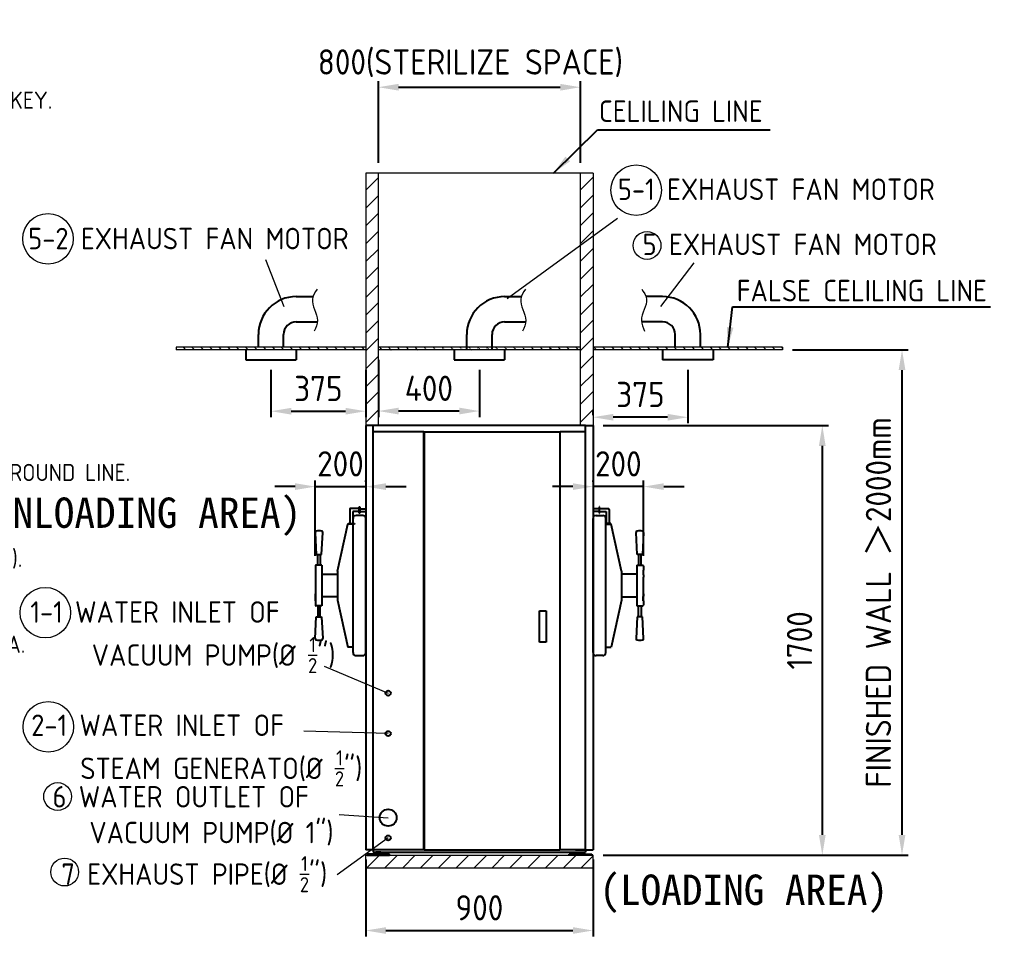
# Model space of a CAD drawing. Header units: millimetres. Extents: x -630700 to -195787, y -10816 to 7141.
# Drawn here: x -204574 to -200730, y -8526 to -4895 of the extents above; entities that cross this region are included whole.
import ezdxf

# ---------------------------------------------------------------- set-up
doc = ezdxf.new("R2010")
doc.units = ezdxf.units.MM
doc.header["$MEASUREMENT"] = 0
doc.linetypes.add('HIDDEN', pattern=[9.525, 6.35, -3.175])
doc.layers.get('0').update_dxf_attribs({"lineweight": 25})
for name, color, linetype, lineweight in [('D', 3, 'Continuous', 13), ('H', 2, 'HIDDEN', 15), ('S', 4, 'Continuous', 15)]:
    doc.layers.add(name, color=color, linetype=linetype, lineweight=lineweight)
doc.styles.get("Standard").update_dxf_attribs({"font": 'KAIU.TTF'})
doc.styles.add('STU25', font='isocp2.shx')
doc.dimstyles.new('STU25', dxfattribs={"dimscale": 40, "dimtxt": 2.5, "dimasz": 2, "dimexe": 0.6, "dimexo": 1, "dimgap": 1, "dimtad": 1, "dimdsep": 46, "dimtxsty": 'STU25', "dimcen": 2, "dimazin": 2, "dimtfac": 1, "dimtmove": 0, "dimatfit": 3, "dimfxl": 0, "dimtolj": 1, "dimtzin": 0, "dimarcsym": 0})
doc.dimstyles.new('STU25$7', dxfattribs={"dimscale": 40, "dimtxt": 2.5, "dimasz": 2, "dimexe": 1.25, "dimexo": 0.625, "dimgap": 1, "dimtad": 0, "dimdec": 4, "dimdsep": 46, "dimtxsty": 'STU25', "dimcen": 2.5, "dimazin": 2, "dimtfac": 1, "dimtdec": 4, "dimtmove": 0, "dimatfit": 3, "dimfxl": 0, "dimtolj": 1, "dimtzin": 0, "dimarcsym": 0})
pattern_1 = [(135, (14938.238, 84.519), (-17.6776695, -17.6776695), [])]
pattern_2 = [(45, (14938.24, 84.52), (-35.355339, 35.355339), [])]

# ---------------------------------------------------------------- blocks, each defined once
blk = doc.blocks.new('*D7')
at = {"layer": 'D', "color": 0, "lineweight": -2}
for p, q in [((-201513.4, -6203.6), (-201056.4, -6203.6)), ((-201080.4, -8123.6), (-201080.4, -6283.6)), ((-202263.4, -8203.6), (-201056.4, -8203.6))]:
    blk.add_line(p, q, dxfattribs=at)
at = {"layer": 'D', "color": 0}
for points in [[(-201067, -6283.6), (-201093.7, -6283.6), (-201080.4, -6203.6)], [(-201093.7, -8123.6), (-201067, -8123.6), (-201080.4, -8203.6)]]:
    blk.add_solid(points, dxfattribs=at)
at = {"layer": 'Defpoints', "color": 0}
for p in [(-201553.4, -6203.6), (-201080.4, -6203.6), (-202303.4, -8203.6)]:
    blk.add_point(p, dxfattribs=at)
at = {"layer": 'D', "color": 0, "insert": (-201172.9, -7203.6), "char_height": 100, "attachment_point": 5, "rotation": 90, "style": 'STU25'}
blk.add_mtext('\\A1;FINISHED WALL {\\f新細明體|b0|i0|c136|p16;＞}2000mm', dxfattribs=at)
blk = doc.blocks.new('*D8')
at = {"layer": 'D', "color": 0, "linetype": 'Continuous', "lineweight": -2}
for p, q in [((-203578.4, -6282.7), (-203578.4, -6470.5)), ((-203203.4, -6282.7), (-203203.4, -6470.5)), ((-203498.4, -6446.5), (-203283.4, -6446.5))]:
    blk.add_line(p, q, dxfattribs=at)
at = {"layer": 'D', "color": 0}
for points in [[(-203498.4, -6433.2), (-203498.4, -6459.8), (-203578.4, -6446.5)], [(-203283.4, -6459.8), (-203283.4, -6433.2), (-203203.4, -6446.5)]]:
    blk.add_solid(points, dxfattribs=at)
at = {"layer": 'Defpoints', "color": 0}
for p in [(-203578.4, -6242.7), (-203203.4, -6242.7), (-203203.4, -6446.5)]:
    blk.add_point(p, dxfattribs=at)
at = {"layer": 'D', "color": 0, "insert": (-203390.9, -6356.5), "char_height": 100, "attachment_point": 5, "style": 'STU25'}
blk.add_mtext('\\A1;375', dxfattribs=at)
blk = doc.blocks.new('*D9')
at = {"layer": 'D', "color": 0, "linetype": 'Continuous', "lineweight": -2}
for p, q in [((-201928.4, -6282.7), (-201928.4, -6494.3)), ((-202303.4, -6462.6), (-202303.4, -6446.3)), ((-202008.4, -6470.3), (-202223.4, -6470.3))]:
    blk.add_line(p, q, dxfattribs=at)
at = {"layer": 'D', "color": 0}
for points in [[(-202223.4, -6457), (-202223.4, -6483.7), (-202303.4, -6470.3)], [(-202008.4, -6483.7), (-202008.4, -6457), (-201928.4, -6470.3)]]:
    blk.add_solid(points, dxfattribs=at)
at = {"layer": 'Defpoints', "color": 0}
for p in [(-201928.4, -6242.7), (-202303.4, -6470.3), (-202303.4, -6502.6)]:
    blk.add_point(p, dxfattribs=at)
at = {"layer": 'D', "color": 0, "insert": (-202115.9, -6380.3), "char_height": 100, "attachment_point": 5, "style": 'STU25'}
blk.add_mtext('\\A1;375', dxfattribs=at)
blk = doc.blocks.new('*D12')
at = {"layer": 'D', "color": 0, "lineweight": -2}
for p, q in [((-203203.4, -8220.6), (-203203.4, -8526.2)), ((-202303.4, -8220.6), (-202303.4, -8526.2)), ((-203123.4, -8502.2), (-202383.4, -8502.2))]:
    blk.add_line(p, q, dxfattribs=at)
at = {"layer": 'D', "color": 0}
for points in [[(-203123.4, -8488.9), (-203123.4, -8515.5), (-203203.4, -8502.2)], [(-202383.4, -8515.5), (-202383.4, -8488.9), (-202303.4, -8502.2)]]:
    blk.add_solid(points, dxfattribs=at)
at = {"layer": 'Defpoints', "color": 0}
for p in [(-203203.4, -8180.6), (-202303.4, -8180.6), (-202303.4, -8502.2)]:
    blk.add_point(p, dxfattribs=at)
at = {"layer": 'D', "color": 0, "insert": (-202753.4, -8412.2), "char_height": 100, "attachment_point": 5, "style": 'STU25'}
blk.add_mtext('\\A1;900', dxfattribs=at)
blk = doc.blocks.new('*D16')
at = {"layer": 'D', "color": 0, "lineweight": -2}
for p, q in [((-203153.4, -6243.6), (-203153.4, -6469.8)), ((-202753.4, -6282.7), (-202753.4, -6469.8)), ((-202833.4, -6445.8), (-203073.4, -6445.8))]:
    blk.add_line(p, q, dxfattribs=at)
at = {"layer": 'D', "color": 0}
for points in [[(-203073.4, -6432.4), (-203073.4, -6459.1), (-203153.4, -6445.8)], [(-202833.4, -6459.1), (-202833.4, -6432.4), (-202753.4, -6445.8)]]:
    blk.add_solid(points, dxfattribs=at)
at = {"layer": 'Defpoints', "color": 0}
for p in [(-203153.4, -6203.6), (-202753.4, -6242.7), (-203153.4, -6445.8)]:
    blk.add_point(p, dxfattribs=at)
at = {"layer": 'D', "color": 0, "insert": (-202953.4, -6355.8), "char_height": 100, "attachment_point": 5, "style": 'STU25'}
blk.add_mtext('\\A1;400', dxfattribs=at)
blk = doc.blocks.new('*D18')
at = {"layer": 'D', "color": 0, "lineweight": -2}
for p, q in [((-202263.4, -6503.6), (-201371.9, -6503.6)), ((-201395.9, -6583.6), (-201395.9, -8123.6)), ((-202263.4, -8203.6), (-201371.9, -8203.6))]:
    blk.add_line(p, q, dxfattribs=at)
at = {"layer": 'D', "color": 0}
for points in [[(-201382.6, -6583.6), (-201409.3, -6583.6), (-201395.9, -6503.6)], [(-201409.3, -8123.6), (-201382.6, -8123.6), (-201395.9, -8203.6)]]:
    blk.add_solid(points, dxfattribs=at)
at = {"layer": 'Defpoints', "color": 0}
for p in [(-202303.4, -6503.6), (-202303.4, -8203.6), (-201395.9, -8203.6)]:
    blk.add_point(p, dxfattribs=at)
at = {"layer": 'D', "color": 0, "insert": (-201485.9, -7353.6), "char_height": 100, "attachment_point": 5, "rotation": 90, "style": 'STU25'}
blk.add_mtext('\\A1;1700', dxfattribs=at)
blk = doc.blocks.new('*D19')
at = {"layer": 'D', "color": 0, "lineweight": -2}
for p, q in [((-203403.3, -7019.2), (-203403.3, -6720.9)), ((-203203.4, -6725.8), (-203203.4, -6720.9)), ((-203483.3, -6744.9), (-203563.3, -6744.9)), ((-203403.3, -6744.9), (-203203.4, -6744.9)), ((-203123.4, -6744.9), (-203043.4, -6744.9))]:
    blk.add_line(p, q, dxfattribs=at)
at = {"layer": 'D', "color": 0}
for points in [[(-203483.3, -6758.3), (-203483.3, -6731.6), (-203403.3, -6744.9)], [(-203123.4, -6731.6), (-203123.4, -6758.3), (-203203.4, -6744.9)]]:
    blk.add_solid(points, dxfattribs=at)
at = {"layer": 'Defpoints', "color": 0}
for p in [(-203203.4, -6744.9), (-203203.4, -6765.8), (-203403.3, -7059.2)]:
    blk.add_point(p, dxfattribs=at)
at = {"layer": 'D', "color": 0, "insert": (-203303.4, -6654.9), "char_height": 100, "attachment_point": 5, "style": 'STU25'}
blk.add_mtext('\\A1;200', dxfattribs=at)
blk = doc.blocks.new('*D20')
at = {"layer": 'D', "color": 0, "lineweight": -2}
for p, q in [((-202303.4, -6725.8), (-202303.4, -6720.9)), ((-202103.4, -7019.2), (-202103.4, -6720.9)), ((-202383.4, -6744.9), (-202463.4, -6744.9)), ((-202103.4, -6744.9), (-202303.4, -6744.9)), ((-202023.4, -6744.9), (-201943.4, -6744.9))]:
    blk.add_line(p, q, dxfattribs=at)
at = {"layer": 'D', "color": 0}
for points in [[(-202383.4, -6758.3), (-202383.4, -6731.6), (-202303.4, -6744.9)], [(-202023.4, -6731.6), (-202023.4, -6758.3), (-202103.4, -6744.9)]]:
    blk.add_solid(points, dxfattribs=at)
at = {"layer": 'Defpoints', "color": 0}
for p in [(-202303.4, -6744.9), (-202303.4, -6765.8), (-202103.4, -7059.2)]:
    blk.add_point(p, dxfattribs=at)
at = {"layer": 'D', "color": 0, "insert": (-202203.4, -6654.9), "char_height": 100, "attachment_point": 5, "style": 'STU25'}
blk.add_mtext('\\A1;200', dxfattribs=at)
blk = doc.blocks.new('*D22')
at = {"layer": 'D', "color": 0, "lineweight": -2}
for p, q in [((-203153.4, -5463.6), (-203153.4, -5139.9)), ((-202353.4, -5463.6), (-202353.4, -5139.9)), ((-203073.4, -5163.9), (-202433.4, -5163.9))]:
    blk.add_line(p, q, dxfattribs=at)
at = {"layer": 'D', "color": 0}
for points in [[(-203073.4, -5150.6), (-203073.4, -5177.3), (-203153.4, -5163.9)], [(-202433.4, -5177.3), (-202433.4, -5150.6), (-202353.4, -5163.9)]]:
    blk.add_solid(points, dxfattribs=at)
at = {"layer": 'Defpoints', "color": 0}
for p in [(-202353.4, -5163.9), (-203153.4, -5503.6), (-202353.4, -5503.6)]:
    blk.add_point(p, dxfattribs=at)
at = {"layer": 'D', "color": 0, "insert": (-203393.3, -5013.9), "char_height": 100, "attachment_point": 1, "style": 'STU25'}
blk.add_mtext('\\A1;800(STERILIZE SPACE)', dxfattribs=at)

msp = doc.modelspace()

# ---------------------------------------------------------------- hatches: boundary and pattern name
at = {"linetype": 'Continuous'}
for points in [[(-202850.43, -8191.568), (-202853.326, -8191.568), (-202850.43, -8188.671)], [(-202826.749, -8191.568), (-202829.645, -8188.671), (-202829.645, -8191.568)]]:
    msp.add_hatch(color=256, dxfattribs=at).paths.add_polyline_path(points)
at = {"layer": 'H', "ltscale": 5}
h = msp.add_hatch(dxfattribs=at)
h.set_pattern_fill('ANSI31', color=256, scale=400, style=0)
h.set_pattern_definition(pattern_2)
h.paths.add_polyline_path([(-203153.359, -5503.555), (-203203.359, -5503.555), (-203203.359, -6502.555), (-203153.359, -6502.555)])
h = msp.add_hatch(dxfattribs=at)
h.set_pattern_fill('ANSI31', color=256, scale=400, style=0)
h.set_pattern_definition(pattern_2)
h.paths.add_polyline_path([(-202303.359, -5503.555), (-202353.359, -5503.555), (-202353.359, -6502.555), (-202303.359, -6502.555)])
at = {"layer": 'H'}
h = msp.add_hatch(dxfattribs=at)
h.set_pattern_fill('ANSI31', color=256, scale=200, angle=90, style=0)
h.set_pattern_definition(pattern_1)
h.paths.add_polyline_path([(-203203.359, -6193.555), (-203953.359, -6193.555), (-203953.359, -6203.555), (-203203.359, -6203.555)])
h = msp.add_hatch(dxfattribs=at)
h.set_pattern_fill('ANSI31', color=256, scale=200, angle=90, style=0)
h.set_pattern_definition(pattern_1)
edge = h.paths.add_edge_path()
edge.add_line((-202353.359, -6203.555), (-202353.359, -6193.555))
edge.add_line((-203153.359, -6200.285), (-203153.359, -6193.555))
edge.add_line((-202353.359, -6193.555), (-203153.359, -6193.555))
edge.add_line((-202353.359, -6203.555), (-203153.359, -6203.555))
h = msp.add_hatch(dxfattribs=at)
h.set_pattern_fill('ANSI31', color=256, scale=200, angle=90, style=0)
h.set_pattern_definition(pattern_1)
h.paths.add_polyline_path([(-202303.359, -6193.555), (-201553.359, -6193.555), (-201553.359, -6203.555), (-202303.359, -6203.555)])
at = {"layer": 'H', "ltscale": 5}
h = msp.add_hatch(dxfattribs=at)
h.set_pattern_fill('ANSI31', color=256, scale=400, style=0)
h.set_pattern_definition(pattern_2)
h.paths.add_polyline_path([(-203203.359, -8253.555), (-203203.359, -8203.555), (-202303.359, -8203.555), (-202303.359, -8253.555)])

# ---------------------------------------------------------------- linework, layer by layer
at = {"linetype": 'Continuous'}
for p, q in [((-203478.359, -5992.807), (-203412.439, -5992.807)), ((-202653.359, -5992.807), (-202587.439, -5992.807)), ((-202028.359, -5992.807), (-202094.279, -5992.807)), ((-203478.359, -6092.807), (-203395.065, -6092.807)), ((-202653.359, -6092.807), (-202570.065, -6092.807)), ((-202028.359, -6092.807), (-202111.653, -6092.807)), ((-203628.359, -6193.555), (-203628.359, -6142.807)), ((-203528.359, -6193.555), (-203528.359, -6142.807)), ((-202803.359, -6203.555), (-202803.359, -6142.807)), ((-202703.359, -6203.555), (-202703.359, -6142.807)), ((-201978.359, -6193.555), (-201978.359, -6142.807)), ((-201878.359, -6193.555), (-201878.359, -6142.807)), ((-203678.359, -6203.555), (-203678.359, -6242.699)), ((-203478.359, -6203.555), (-203478.359, -6242.699)), ((-202853.359, -6203.555), (-202853.359, -6242.699)), ((-202653.359, -6203.555), (-202653.359, -6242.699)), ((-202028.359, -6203.555), (-202028.359, -6242.699)), ((-201828.359, -6203.555), (-201828.359, -6242.699)), ((-203678.359, -6242.699), (-203478.359, -6242.699)), ((-202853.359, -6242.699), (-202653.359, -6242.699)), ((-201828.359, -6242.699), (-202028.359, -6242.699)), ((-203403.443, -6926.318), (-203398.943, -7013.318)), ((-203377.943, -7013.318), (-203373.443, -6926.318)), ((-202128.775, -7013.318), (-202133.275, -6926.318)), ((-202103.275, -6926.318), (-202107.775, -7013.318)), ((-203398.943, -7013.318), (-203377.943, -7013.318)), ((-203393.193, -7056.555), (-203393.193, -7013.318)), ((-203383.693, -7013.318), (-203383.693, -7056.555)), ((-202107.775, -7013.318), (-202128.775, -7013.318)), ((-202123.025, -7013.318), (-202123.025, -7056.555)), ((-202113.525, -7056.555), (-202113.525, -7013.318)), ((-203376.693, -7091.555), (-203315.359, -7091.555)), ((-202130.025, -7091.555), (-202191.359, -7091.555)), ((-203315.359, -7181.555), (-203376.693, -7181.555)), ((-202191.359, -7181.555), (-202130.025, -7181.555)), ((-203393.193, -7216.555), (-203393.193, -7259.793)), ((-203383.693, -7259.793), (-203383.693, -7216.555)), ((-202123.025, -7259.793), (-202123.025, -7216.555)), ((-202113.525, -7216.555), (-202113.525, -7259.793)), ((-203403.443, -7346.793), (-203398.943, -7259.793)), ((-203398.943, -7259.793), (-203377.943, -7259.793)), ((-203377.943, -7259.793), (-203373.443, -7346.793)), ((-202128.775, -7259.793), (-202133.275, -7346.793)), ((-202107.775, -7259.793), (-202128.775, -7259.793)), ((-202103.275, -7346.793), (-202107.775, -7259.793)), ((-203173.359, -8182.555), (-203173.359, -8192.555)), ((-202333.359, -8182.555), (-202333.359, -8192.555)), ((-203197.859, -8200.555), (-203197.859, -8203.555)), ((-203108.859, -8200.555), (-203197.859, -8200.555)), ((-203197.859, -8203.555), (-203108.859, -8203.555)), ((-203173.359, -8192.555), (-203133.359, -8192.555)), ((-203142.967, -8192.555), (-203163.751, -8192.555)), ((-203163.751, -8192.555), (-203163.751, -8200.555)), ((-203158.555, -8192.555), (-203158.555, -8200.555)), ((-203148.163, -8192.555), (-203148.163, -8200.555)), ((-203142.967, -8200.555), (-203142.967, -8192.555)), ((-203140.07, -8200.555), (-203142.967, -8197.659)), ((-203133.359, -8192.555), (-202373.359, -8192.555)), ((-203108.859, -8203.555), (-203108.859, -8200.555)), ((-202397.859, -8203.555), (-202397.859, -8200.555)), ((-202397.859, -8200.555), (-202308.859, -8200.555)), ((-202308.859, -8203.555), (-202397.859, -8203.555)), ((-202373.359, -8192.555), (-202333.359, -8192.555)), ((-202366.648, -8200.555), (-202363.751, -8197.659)), ((-202363.751, -8192.555), (-202342.967, -8192.555)), ((-202363.751, -8200.555), (-202363.751, -8192.555)), ((-202358.555, -8192.555), (-202358.555, -8200.555)), ((-202348.163, -8192.555), (-202348.163, -8200.555)), ((-202342.967, -8192.555), (-202342.967, -8200.555)), ((-202308.859, -8200.555), (-202308.859, -8203.555))]:
    msp.add_line(p, q, dxfattribs=at)
for p, q in [((-203203.359, -6502.555), (-203203.359, -8182.555)), ((-203173.359, -6502.555), (-203203.359, -6502.555)), ((-203173.359, -6527.555), (-203173.359, -6502.555)), ((-202333.359, -6502.555), (-203173.359, -6502.555)), ((-203173.359, -8182.555), (-203173.359, -6527.555)), ((-202973.359, -6527.555), (-203173.359, -6527.555)), ((-202973.359, -8182.555), (-202973.359, -6527.555)), ((-202971.859, -6527.555), (-202971.859, -8182.555)), ((-202971.859, -6527.555), (-202434.859, -6527.555)), ((-202434.859, -6527.555), (-202434.859, -8182.555)), ((-202433.359, -8182.555), (-202433.359, -6527.555)), ((-202333.359, -6527.555), (-202433.359, -6527.555)), ((-202333.359, -6527.555), (-202333.359, -6502.555)), ((-202333.359, -6502.555), (-202303.359, -6502.555)), ((-202333.359, -8182.555), (-202333.359, -6527.555)), ((-202303.359, -6502.555), (-202303.359, -8182.555)), ((-203266.859, -6835.105), (-203266.859, -6891.105)), ((-203228.859, -6832.105), (-203263.859, -6832.105)), ((-203228.859, -6850.605), (-203228.859, -6825.605)), ((-203228.859, -6825.605), (-203226.859, -6825.605)), ((-203226.859, -6825.605), (-203226.859, -6850.605)), ((-203226.859, -6833.105), (-203203.359, -6833.105)), ((-203226.859, -6843.105), (-203203.359, -6843.105)), ((-202279.859, -6833.105), (-202303.359, -6833.105)), ((-202279.859, -6843.105), (-202303.359, -6843.105)), ((-202277.859, -6825.605), (-202279.859, -6825.605)), ((-202279.859, -6825.605), (-202279.859, -6850.605)), ((-202277.859, -6850.605), (-202277.859, -6825.605)), ((-202277.859, -6832.105), (-202242.859, -6832.105)), ((-202239.859, -6835.105), (-202239.859, -6891.105)), ((-203254.859, -6844.105), (-203254.859, -6891.105)), ((-203228.859, -6844.105), (-203254.859, -6844.105)), ((-203253.359, -7402.055), (-203253.359, -6871.055)), ((-203215.359, -6859.055), (-203241.359, -6859.055)), ((-203226.859, -6850.605), (-203228.859, -6850.605)), ((-203203.359, -7402.055), (-203203.359, -6871.055)), ((-202303.359, -7402.055), (-202303.359, -6871.055)), ((-202291.359, -6859.055), (-202265.359, -6859.055)), ((-202279.859, -6850.605), (-202277.859, -6850.605)), ((-202277.859, -6844.105), (-202251.859, -6844.105)), ((-202253.359, -7402.055), (-202253.359, -6871.055)), ((-202251.859, -6844.105), (-202251.859, -6891.105)), ((-203315.359, -7079.055), (-203274.53, -6893.105)), ((-203274.53, -6893.105), (-203273.359, -6893.105)), ((-203273.359, -6893.37), (-203274.53, -6893.105)), ((-203273.359, -6893.37), (-203274.53, -6893.105)), ((-203273.359, -6891.105), (-203248.359, -6891.105)), ((-203273.359, -6893.105), (-203273.359, -6891.105)), ((-203253.359, -6893.105), (-203273.359, -6893.105)), ((-203273.359, -6893.105), (-203273.359, -6893.37)), ((-203248.359, -6893.105), (-203273.359, -6893.105)), ((-203248.359, -6891.105), (-203248.359, -6893.105)), ((-202233.359, -6891.105), (-202253.359, -6891.105)), ((-202253.359, -6893.105), (-202233.359, -6893.105)), ((-202253.359, -6893.105), (-202232.189, -6893.105)), ((-202233.359, -6893.105), (-202233.359, -6891.105)), ((-202191.359, -7079.055), (-202232.189, -6893.105)), ((-203402.693, -7059.055), (-203402.693, -7075.555)), ((-203376.693, -7056.555), (-203400.193, -7056.555)), ((-203376.693, -7056.555), (-203376.693, -7216.555)), ((-202130.025, -7056.555), (-202106.525, -7056.555)), ((-202130.025, -7056.555), (-202130.025, -7216.555)), ((-202104.025, -7059.055), (-202104.025, -7075.555)), ((-203402.693, -7094.055), (-203402.693, -7104.055)), ((-203401.693, -7076.555), (-203401.693, -7093.055)), ((-203401.693, -7105.055), (-203401.693, -7168.055)), ((-203315.359, -7079.055), (-203315.359, -7194.055)), ((-202191.359, -7079.055), (-202191.359, -7194.055)), ((-202105.025, -7076.555), (-202105.025, -7093.055)), ((-202105.025, -7105.055), (-202105.025, -7168.055)), ((-202104.025, -7094.055), (-202104.025, -7104.055)), ((-203402.693, -7169.055), (-203402.693, -7179.055)), ((-203402.693, -7179.055), (-203402.693, -7169.055)), ((-203401.693, -7196.555), (-203401.693, -7180.055)), ((-203401.693, -7180.055), (-203401.693, -7196.555)), ((-202105.025, -7180.055), (-202105.025, -7196.555)), ((-202105.025, -7196.555), (-202105.025, -7180.055)), ((-202104.025, -7179.055), (-202104.025, -7169.055)), ((-202104.025, -7169.055), (-202104.025, -7179.055)), ((-203402.693, -7197.555), (-203402.693, -7214.055)), ((-203376.693, -7216.555), (-203400.193, -7216.555)), ((-203315.359, -7194.055), (-203274.53, -7380.005)), ((-202191.359, -7194.055), (-202232.189, -7380.005)), ((-202130.025, -7216.555), (-202106.525, -7216.555)), ((-202104.025, -7197.555), (-202104.025, -7214.055)), ((-202515.833, -7361.243), (-202515.833, -7236.243)), ((-202515.833, -7236.243), (-202488.833, -7236.243)), ((-202488.833, -7236.243), (-202488.833, -7361.243)), ((-203253.359, -7380.005), (-203274.53, -7380.005)), ((-202488.833, -7361.243), (-202515.833, -7361.243)), ((-202253.359, -7380.005), (-202232.189, -7380.005)), ((-203241.359, -7414.055), (-203215.359, -7414.055)), ((-202265.359, -7414.055), (-202291.359, -7414.055)), ((-203173.359, -8182.555), (-203203.359, -8182.555)), ((-202973.359, -8182.555), (-203173.359, -8182.555)), ((-202971.859, -8182.555), (-202434.859, -8182.555)), ((-202333.359, -8182.555), (-202433.359, -8182.555)), ((-202373.359, -8182.555), (-202333.359, -8182.555)), ((-202333.359, -8182.555), (-202303.359, -8182.555))]:
    msp.add_line(p, q)
for centre, radius in [((-203114.622, -7562.555), 10), ((-203114.622, -7722.555), 10), ((-203114.622, -8055.555), 33.5), ((-203114.622, -8135.555), 10)]:
    msp.add_circle(centre, radius)
for centre, radius, start, end in [((-203478.359, -6142.807), 150, 90, 180), ((-202653.359, -6142.807), 150, 90, 180), ((-202028.359, -6142.807), 150, 0, 90), ((-203478.359, -6142.807), 50, 90, 180), ((-202653.359, -6142.807), 50, 90, 180), ((-202028.359, -6142.807), 50, 0, 90), ((-203398.436, -6926.318), 5.007, 101.352885, 185.921872), ((-203388.443, -6976.09), 55.773, 78.647115, 101.352885), ((-203378.45, -6926.318), 5.007, 0, 78.647115), ((-202128.268, -6926.318), 5.007, 101.352885, 180), ((-202118.275, -6976.09), 55.773, 78.647115, 101.352885), ((-202108.282, -6926.318), 5.007, 354.078128, 78.647115), ((-203398.436, -7346.793), 5.007, 174.078128, 258.647115), ((-203388.443, -7297.02), 55.773, 258.647115, 281.352885), ((-203378.45, -7346.793), 5.007, 281.352885, 360), ((-202128.268, -7346.793), 5.007, 180, 258.647115), ((-202118.275, -7297.02), 55.773, 258.647115, 281.352885), ((-202108.282, -7346.793), 5.007, 281.352885, 5.921872)]:
    msp.add_arc(centre, radius, start, end, dxfattribs=at)
for centre, radius, start, end in [((-203263.859, -6835.105), 3, 90, 180), ((-202242.859, -6835.105), 3, 0, 90), ((-203241.359, -6871.055), 12, 90, 180), ((-203215.359, -6871.055), 12, 0, 90), ((-202291.359, -6871.055), 12, 90, 180), ((-202265.359, -6871.055), 12, 0, 90), ((-203400.193, -7059.055), 2.5, 90, 180), ((-202106.525, -7059.055), 2.5, 0, 90), ((-203401.693, -7075.555), 1, 180, 270), ((-203401.693, -7094.055), 1, 90, 180), ((-203401.693, -7104.055), 1, 180, 270), ((-202105.025, -7075.555), 1, 270, 0), ((-202105.025, -7094.055), 1, 0, 90), ((-202105.025, -7104.055), 1, 270, 0), ((-203401.693, -7169.055), 1, 90, 180), ((-203401.693, -7179.055), 1, 180, 270), ((-202105.025, -7169.055), 1, 0, 90), ((-202105.025, -7179.055), 1, 270, 0), ((-203401.693, -7197.555), 1, 90, 180), ((-203400.193, -7214.055), 2.5, 180, 270), ((-202106.525, -7214.055), 2.5, 270, 0), ((-202105.025, -7197.555), 1, 0, 90), ((-203241.359, -7402.055), 12, 180, 270), ((-203215.359, -7402.055), 12, 270, 0), ((-202291.359, -7402.055), 12, 180, 270), ((-202265.359, -7402.055), 12, 270, 0)]:
    msp.add_arc(centre, radius, start, end)
at = {"layer": 'D', "linetype": 'Continuous'}
for p, q in [((-202643.009, -6000.758), (-202207.026, -5682.397)), ((-202035.567, -6031.931), (-201903.413, -5858.536))]:
    msp.add_line(p, q, dxfattribs=at)
at = {"layer": 'D'}
for p, q in [((-203525.647, -6033.39), (-203598.377, -5847.593)), ((-203367.587, -7455.193), (-203114.622, -7562.555)), ((-203114.622, -7722.555), (-203448.699, -7712.676)), ((-203308.643, -8042.823), (-203114.622, -8055.555)), ((-203114.622, -8135.555), (-203316.3, -8282.125))]:
    msp.add_line(p, q, dxfattribs=at)
for centre, radius in [((-202132.77, -5571.701), 100), ((-204461.042, -5764.033), 100), ((-202089.666, -5790.37), 55), ((-204471.557, -7243.903), 100), ((-204459.83, -7695.63), 100), ((-204423.102, -7971.793), 55), ((-204395.267, -8270.816), 55)]:
    msp.add_circle(centre, radius, dxfattribs=at)
for points in [[(-203396.124, -5963.23), (-203414.386, -6001.135), (-203394.72, -6087.472), (-203407.363, -6129.589)], [(-202571.124, -5963.23), (-202589.387, -6001.135), (-202569.72, -6087.472), (-202582.363, -6129.589)], [(-202110.594, -5963.23), (-202092.332, -6001.135), (-202111.999, -6087.472), (-202099.356, -6129.589)]]:
    msp.add_spline(points, degree=3, dxfattribs=at)
at = {"layer": 'S', "linetype": 'Continuous'}
for p, q in [((-202303.359, -5503.555), (-203203.359, -5503.555)), ((-203203.359, -5503.555), (-203203.359, -6502.555)), ((-203153.359, -6502.555), (-203153.359, -5503.555)), ((-202353.359, -6502.555), (-202353.359, -5503.555)), ((-202303.359, -5503.555), (-202303.359, -6502.555)), ((-203203.359, -6193.555), (-203953.359, -6193.555)), ((-203203.359, -6203.555), (-203953.359, -6203.555)), ((-202353.359, -6193.555), (-203153.359, -6193.555)), ((-202353.359, -6203.555), (-203153.359, -6203.555)), ((-201553.359, -6193.555), (-202303.359, -6193.555)), ((-201553.359, -6203.555), (-202303.359, -6203.555)), ((-203203.359, -8203.555), (-202303.359, -8203.555)), ((-203203.359, -8253.555), (-202303.359, -8253.555))]:
    msp.add_line(p, q, dxfattribs=at)
at = {"layer": 'S'}
for p, q in [((-203953.359, -6193.555), (-203953.359, -6203.555)), ((-201553.359, -6193.555), (-201553.359, -6203.555)), ((-203203.359, -8253.555), (-203203.359, -8203.555)), ((-202303.359, -8253.555), (-202303.359, -8203.555))]:
    msp.add_line(p, q, dxfattribs=at)

# ---------------------------------------------------------------- texts
at = {"layer": 'D', "color": 11, "attachment_point": 1, "style": 'STU25'}
for s, insert, char_height in [('1. COLD WATER INTAKE OF ∅1/2", TEMPERATURE OF WATER 25°C, CONSUMPTION PER CYCLE \\P{\\F????; }10{\\f標楷體|b0|i0|c136|p65;~}300 LITERS. (WATER CONSUMPTION DETERMINED BY DRYING TIME) THE VACUUM PUMP 10 L/MIN. \\P PRESSURE OF WATER 0.5{\\f標楷體|b0|i0|c136|p65;~}10 bar{\\f標楷體|b0|i0|c136|p65;、}HARDNESS OF WATER 0.9°fH(0.09mmol/L){\\f標楷體|b0|i0|c136|p65;、}pH 7{\\f標楷體|b0|i0|c136|p65;~}9{\\f標楷體|b0|i0|c136|p65;、}THE \\P CHLORIDES LEVEL WILL BE {\\f標楷體|b0|i0|c136|p65;≦}0.1 mg/l, PLACED THE WALL WITH BUILT-IN AND ACCESSIBLE KEY.\\P2.COLD TREATED{\\F???; }WATER INTAKE OF ∅1/2"G, SUPPLIED AT TEMPERATURE OF 25°C, CONSUMPTION \\P{\\F????; }PER 13L/CYC, PRESSURE OF WATER 0.5{\\f細明體|b0|i0|c136|p49;~}10 bar{\\f標楷體|b0|i0|c136|p65;、}HARDNESS OF WATER{\\f標楷體|b0|i0|c136|p65;≦}0.2°fH(0.02mmol/L){\\f標楷體|b0|i0|c136|p65;，}\\P pH 5{\\f細明體|b0|i0|c136|p49;~}7AND WITH CONDUCTIVITY {\\f標楷體|b0|i0|c136|p65;≦}15{\\f新細明體|b0|i0|c136|p16;μ}S/cm , PLACED THE WALL WITH BUILT-IN AND ACCESSIBLE KEY.\\P\\PNOTE:\\P EACH TIME THE STEAM GENERATOR IS EMPTIED FOR CLEANING OR MAINTENANCE, A FURTHER 15 \\P LITER OF WATER ARE NEEDED TO FILL IT UP AGAIN.\\P3. DRAINAGE PIPE ∅{\\f標楷體|b0|i0|c136|p65;≧}1" METALLIC PIPE, CORROSION RESISTANCE 2"G. AND A TEMPERATURE OF \\P{\\F???; }100°C ABOVE.\\P4.ELECTRIC INTAKE,7kW,WIRE 4 m{\\F???; }LONG. (GENERAL POWER SUPPLY TO THE STERILIZER).\\P\\P\\P\\PNOTE:POWER INPUT MUST BE INSTALLED ACCORDING TO LOCAL APPLICABLE NORMS.\\P{\\A1;NOTE: ONCE THERE EXISTS REVERSING OF FAN BLADES THAT WILL CAUSED NO VACUUM VALUE, }\\P{\\A1;TURN OFF THE MAIN POWER AND THEN SWITCH ANY TWO LINES OF THE THREE-PHASES EXCEPT GROUND LINE. }\\P{\\A1;YOU MAY HAVE TO REPEAT THIS SWITCHING STEPS FOR TWO TIMES TO MATCH }\\P{\\A1;WITH THE CORRECT ROTATING DIRECTION AS SHOWN ON THE PUMP. }\\P{\\A1;5. CEILING MOUNTED AIR EXTRACTION WITH GRILLE DRAW 200 Kcal/h (LOADING / UNLOADING AREA).}\\P{\\A1;5-1 CEILING MOUNTED AIR EXTRACTION WITH GRILLE DRAW 400 Kcal/h (STERILIZE AREA).}\\P{\\A1;5-2. CEILING MOUNTED AIR EXTRACTION WITH GRILLE DRAW 200 Kcal/h (UNLOADING AREA).}\\P{\\A1;NOTE:(UNLOADING AREA)VENTILATE SHALL INDIVIDUAL INSTALL,CANNOT CONNECT WITH OTHER AREA.}\\P{\\A1;6. A CHECK VALVE SHALL BE FITTED AS INDICATED IN THE DRAWING (7)AND(6) .}\\P{\\A1;B. THE EQUIPMENT SHALL BE ADJUST TO A ANGLE OF 1°}{\\A1;\\f標楷體|b0|i0|c136|p65;~}{\\A1;2° WITH REAR SITE HIGHER THAN FRONT }\\P{\\A1; SITE FOR THE PROPER OPERATION OF DRY AND DRAINAGE.}', (-208472.433, -4501.192), 68), ('{\\C3;5-1 EXHAUST FAN MOTOR}', (-202205.214, -5525.376), 85), ('{\\C3;5-2 EXHAUST FAN MOTOR}', (-204539.42, -5720.473), 85), ('{\\C3;5 EXHAUST FAN MOTOR}', (-202107.236, -5743.529), 85), ('\\A1;{\\C3;1-1 WATER INLET OF \\P     VACUUM PUMP(%%c \\H0.7x;\\S1/2;\\H1.429x;")}', (-204531.012, -7198.86), 85), ('\\A1;{\\C3;2-1 WATER INLET OF \\P    STEAM GENERATO(%%c \\H0.7x;\\S1/2;\\H1.429x;")}', (-204527.569, -7647.124), 85), ('{\\C3;6 WATER OUTLET OF \\P   VACUUM PUMP(%%c 1")}', (-204443.312, -7930.279), 85), ('\\A1;{\\C3;7 EXHAUST PIPE(%%c \\H0.7x;\\S1/2;\\H1.429x;")}', (-204408.087, -8207.726), 85)]:
    msp.add_mtext(s, dxfattribs=dict(at, insert=insert, char_height=char_height))
at = {"layer": 'D', "color": 11, "attachment_point": 1}
for s, insert, char_height in [('{\\Fisocp.shx;\\C3;CELILING LINE\\f標楷體|b0|i0|c136|p65; }', (-202280.188, -5216.301), 85), ('{\\Fisocp2.shx;\\C3;FALSE CELILING LINE}', (-201734.582, -5926.555), 85), ('{\\C3;(UNLOADING AREA)}', (-204764.757, -6788.164), 120), ('{\\C3;(LOADING AREA)}', (-202278.407, -8280.808), 120)]:
    msp.add_mtext(s, dxfattribs=dict(at, insert=insert, char_height=char_height))

# ---------------------------------------------------------------- dimensions: what is measured, and where the dimension line sits
at = {"layer": 'D'}
dim = msp.add_linear_dim(base=(-202353.359, -5163.947), p1=(-203153.359, -5503.555), p2=(-202353.359, -5503.555), text='<>(STERILIZE SPACE)', dimstyle='STU25', dxfattribs=at)
dim.commit()
dim.dimension.update_dxf_attribs({"geometry": '*D22', "text_midpoint": (-202753.359, -5163.947), "dimtype": 160})
dim = msp.add_linear_dim(base=(-203153.359, -6445.774), p1=(-202753.359, -6242.699), p2=(-203153.359, -6203.555), dimstyle='STU25', dxfattribs=at)
dim.commit()
dim.dimension.update_dxf_attribs({"geometry": '*D16', "text_midpoint": (-202953.359, -6445.774), "dimtype": 160})
dim = msp.add_linear_dim(base=(-201080.38, -6203.555), p1=(-202303.359, -8203.555), p2=(-201553.359, -6203.555), angle=90, text='FINISHED WALL {\\f新細明體|b0|i0|c136|p16;＞}<>mm', dimstyle='STU25', dxfattribs=at)
dim.commit()
dim.dimension.update_dxf_attribs({"geometry": '*D7', "text_midpoint": (-201080.38, -7203.555), "dimtype": 160})
at = {"layer": 'D', "linetype": 'Continuous'}
dim = msp.add_linear_dim(base=(-203203.359, -6446.516), p1=(-203578.359, -6242.699), p2=(-203203.359, -6242.699), dimstyle='STU25', dxfattribs=at)
dim.commit()
dim.dimension.update_dxf_attribs({"geometry": '*D8', "text_midpoint": (-203390.859, -6446.516), "dimtype": 160})
dim = msp.add_linear_dim(base=(-202303.359, -6470.328), p1=(-201928.359, -6242.699), p2=(-202303.359, -6502.555), angle=180, dimstyle='STU25', dxfattribs=at)
dim.commit()
dim.dimension.update_dxf_attribs({"geometry": '*D9', "text_midpoint": (-202115.859, -6380.328)})
at = {"layer": 'D'}
dim = msp.add_linear_dim(base=(-201395.932, -8203.555), p1=(-202303.359, -6503.555), p2=(-202303.359, -8203.555), angle=90, dimstyle='STU25', dxfattribs=at)
dim.commit()
dim.dimension.update_dxf_attribs({"geometry": '*D18', "text_midpoint": (-201395.932, -7353.555), "dimtype": 160})
dim = msp.add_linear_dim(base=(-203203.359, -6744.943), p1=(-203403.343, -7059.172), p2=(-203203.359, -6765.752), dimstyle='STU25', override={"dimdec": 0}, dxfattribs=at)
dim.commit()
dim.dimension.update_dxf_attribs({"geometry": '*D19', "text_midpoint": (-203303.351, -6744.943), "dimtype": 160})
dim = msp.add_linear_dim(base=(-202303.359, -6744.943), p1=(-202103.375, -7059.172), p2=(-202303.359, -6765.752), angle=180, dimstyle='STU25', override={"dimdec": 0}, dxfattribs=at)
dim.commit()
dim.dimension.update_dxf_attribs({"geometry": '*D20', "text_midpoint": (-202203.367, -6744.943), "dimtype": 160})
dim = msp.add_linear_dim(base=(-202303.359, -8502.194), p1=(-203203.359, -8180.555), p2=(-202303.359, -8180.555), dimstyle='STU25', dxfattribs=at)
dim.commit()
dim.dimension.update_dxf_attribs({"geometry": '*D12', "text_midpoint": (-202753.359, -8412.194)})

# ---------------------------------------------------------------- leaders
for points in [[(-202460.433, -5503.555), (-202286.338, -5333.152), (-201602.427, -5333.152)], [(-201769.812, -6193.555), (-201751.679, -6033.582), (-200729.777, -6033.582)]]:
    msp.add_leader(points, dimstyle='STU25$7', override={"dimgap": 1, "dimtad": 0}, dxfattribs=at)

doc.saveas('drawing.dxf')
